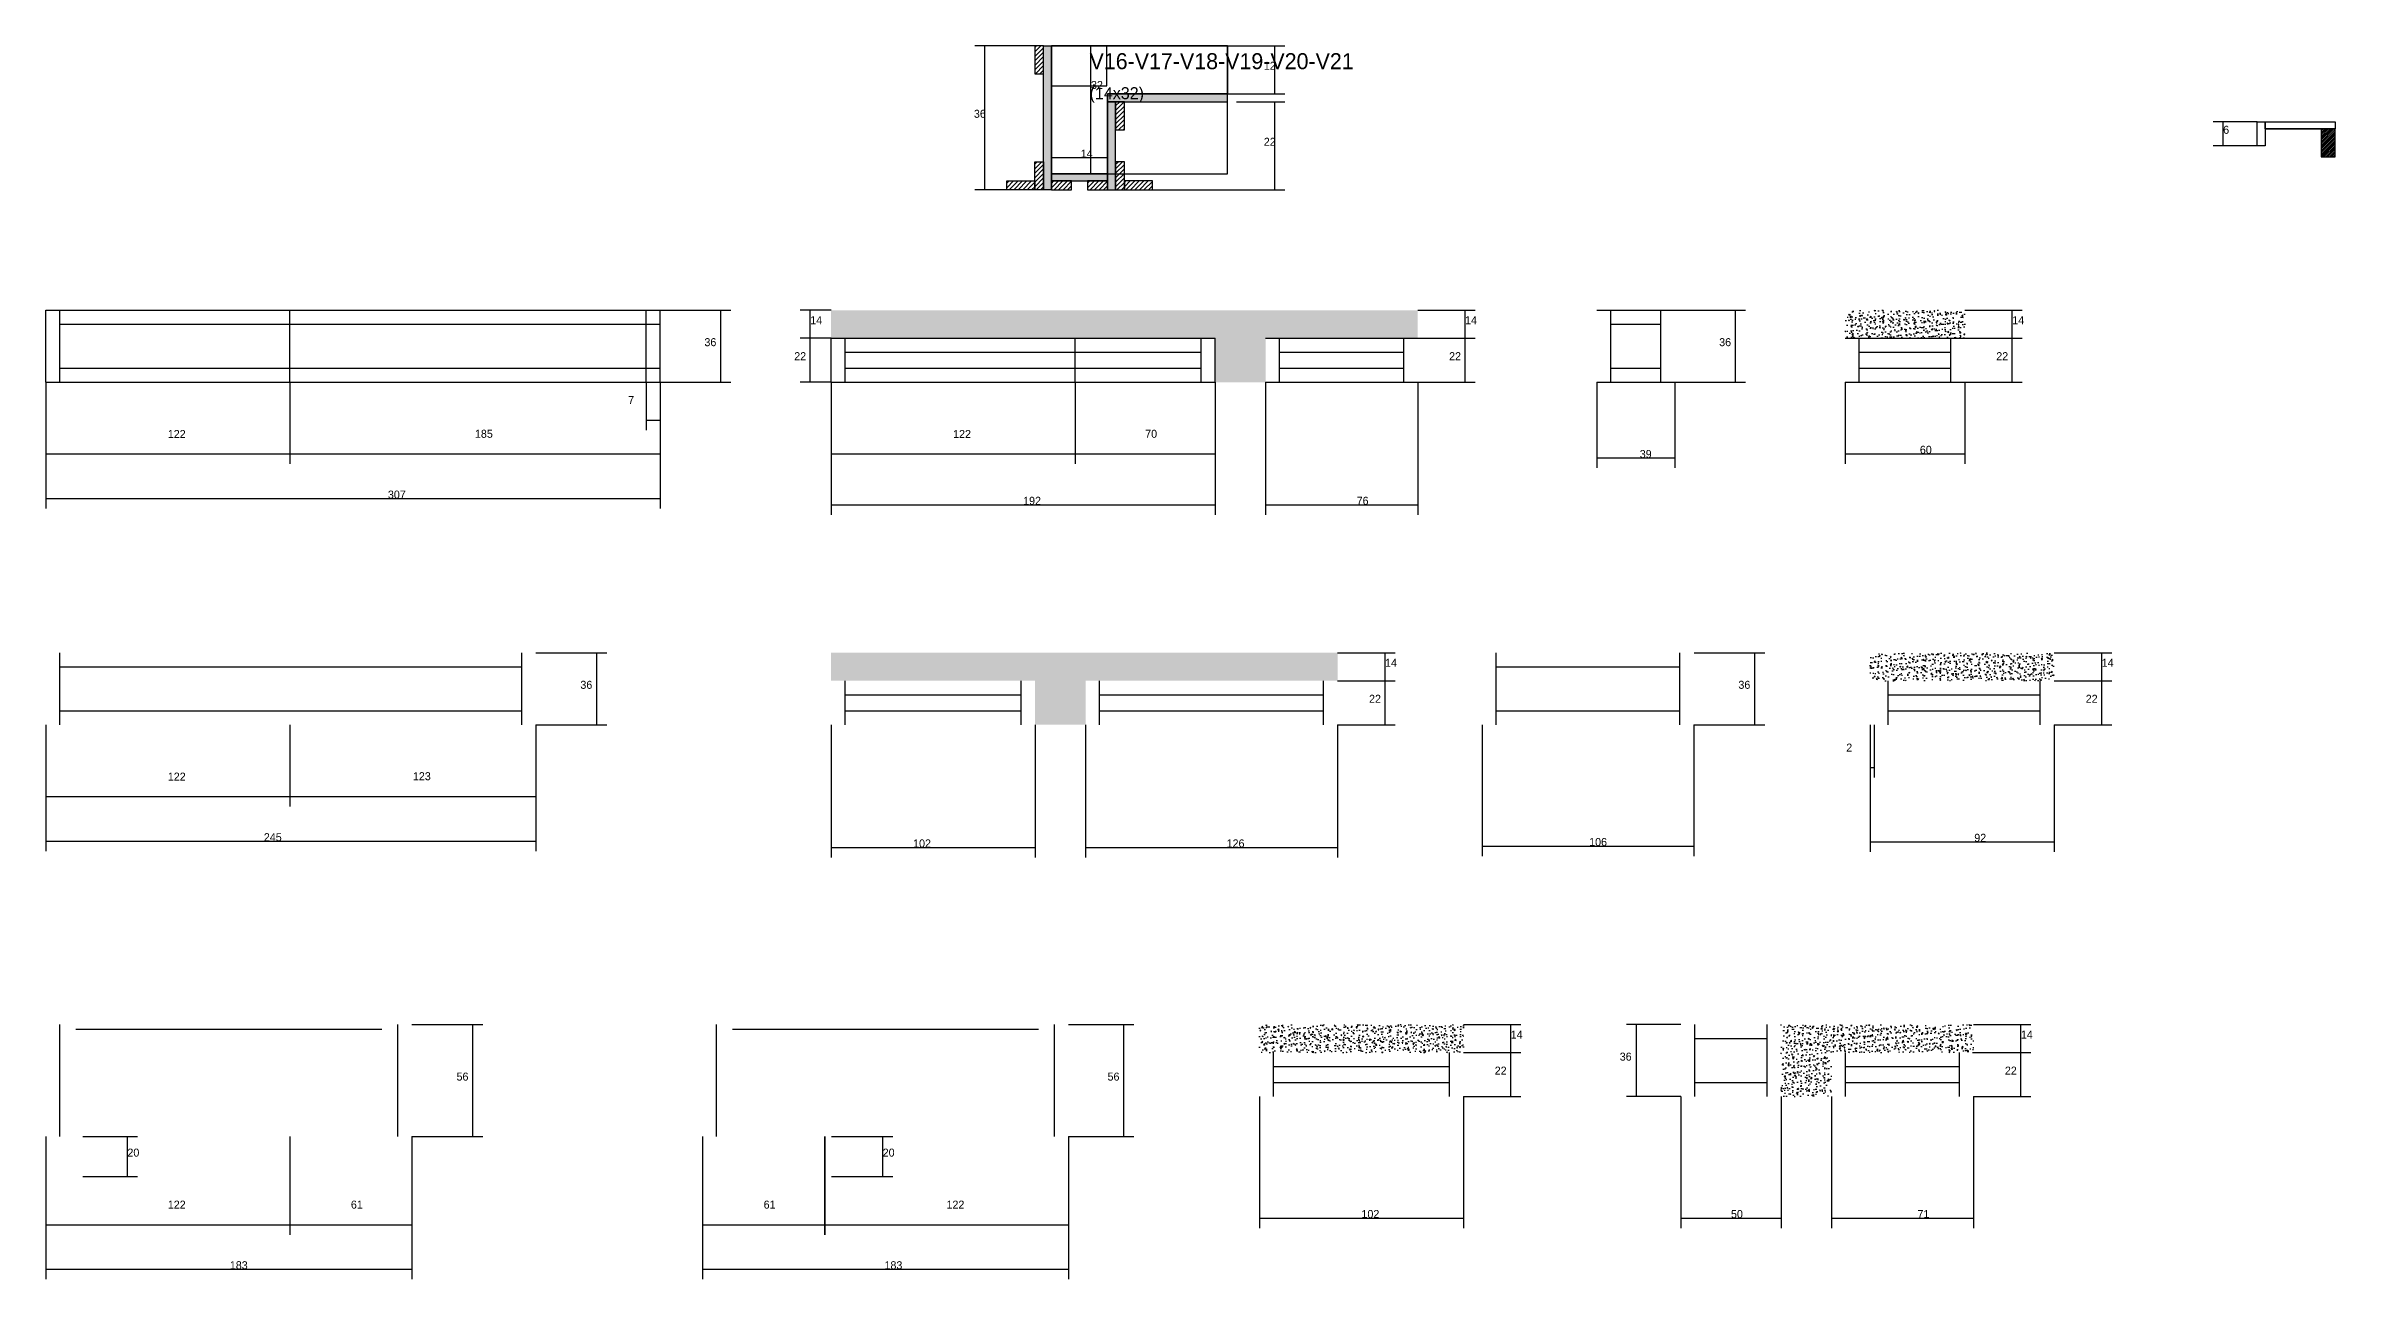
# Model space of a CAD drawing. Header units: metres. Extents: x -65046 to 21926, y -45195 to 1016.
# Drawn here: x 17078 to 18223, y -35800 to -35183 of the extents above; entities that cross this region are included whole.
import ezdxf

# ---------------------------------------------------------------- set-up
doc = ezdxf.new("R2010")
doc.units = ezdxf.units.M
for name, color, linetype in [('CONCRETO', 251, 'Continuous'), ('COTA', 241, 'Continuous'), ('Hachura', 253, 'Continuous'), ('Madeira', 126, 'Continuous'), ('Painéis', 200, 'Continuous'), ('SARR_2.2x7', 40, 'Continuous'), ('Texto Seção', 7, 'Continuous')]:
    doc.layers.add(name, color=color, linetype=linetype)

msp = doc.modelspace()

# ---------------------------------------------------------------- hatches: boundary and pattern name
at = {"layer": 'COTA'}
h = msp.add_hatch(dxfattribs=at)
h.set_pattern_fill('AR-CONC', scale=0.03)
h.paths.add_polyline_path([(17662.8, -35329.5), (17662.8, -35351.5), (17688, -35351.5), (17688, -35329.5), (17764, -35329.5), (17764, -35315.5), (17470.8, -35315.5), (17470.8, -35329.5)])
h = msp.add_hatch(dxfattribs=at)
h.set_pattern_fill('AR-CONC', scale=0.03)
h.paths.add_polyline_path([(18037.5, -35329.5), (18037.5, -35315.5), (17977.6, -35315.5), (17977.6, -35329.5)])
h = msp.add_hatch(dxfattribs=at)
h.set_pattern_fill('AR-CONC', scale=0.03)
h.paths.add_polyline_path([(17572.8, -35500.8), (17572.8, -35522.8), (17598, -35522.8), (17598, -35500.8), (17724, -35500.8), (17724, -35486.8), (17470.8, -35486.8), (17470.8, -35500.8)])
h = msp.add_hatch(dxfattribs=at)
h.set_pattern_fill('AR-CONC', scale=0.03)
h.paths.add_polyline_path([(18082.2, -35500.8), (18082.2, -35486.8), (17990.2, -35486.8), (17990.2, -35500.8)])
h = msp.add_hatch(dxfattribs=at)
h.set_pattern_fill('AR-CONC', scale=0.03)
h.paths.add_polyline_path([(17786.9, -35686.7), (17786.9, -35672.7), (17684.9, -35672.7), (17684.9, -35686.7)])
h = msp.add_hatch(dxfattribs=at)
h.set_pattern_fill('AR-CONC', scale=0.03)
h.paths.add_polyline_path([(17945.6, -35708.7), (17970.8, -35708.7), (17970.8, -35686.7), (18041.8, -35686.7), (18041.8, -35672.7), (17945.6, -35672.7)])
at = {"layer": 'Hachura'}
h = msp.add_hatch(dxfattribs=at)
h.set_pattern_fill('ANSI31', scale=0.5)
h.paths.add_polyline_path([(17577, -35183.3), (17572.6, -35183.3), (17572.6, -35183.3), (17572.6, -35197.3), (17572.6, -35197.3), (17577, -35197.3), (17577, -35197.3), (17577, -35183.3)])
h = msp.add_hatch(color=8, dxfattribs=at)
h.dxf.hatch_style = 1
h.paths.add_polyline_path([(17577, -35183.3), (17581, -35183.3), (17581, -35183.3), (17581, -35255.3), (17581, -35255.3), (17577, -35255.3), (17577, -35255.3), (17577, -35183.3)])
h = msp.add_hatch(color=8, dxfattribs=at)
h.dxf.hatch_style = 1
h.paths.add_polyline_path([(17669, -35211.3), (17669, -35207.3), (17669, -35207.3), (17609, -35207.3), (17609, -35207.3), (17609, -35211.3), (17609, -35211.3), (17669, -35211.3)])
h = msp.add_hatch(color=8, dxfattribs=at)
h.dxf.hatch_style = 1
h.paths.add_polyline_path([(17613, -35211.3), (17609, -35211.3), (17609, -35211.3), (17609, -35255.3), (17609, -35255.3), (17613, -35255.3), (17613, -35255.3), (17613, -35211.3)])
h = msp.add_hatch(dxfattribs=at)
h.set_pattern_fill('ANSI31', scale=0.5)
h.paths.add_polyline_path([(17617.4, -35211.3), (17613, -35211.3), (17613, -35211.3), (17613, -35225.3), (17613, -35225.3), (17617.4, -35225.3), (17617.4, -35225.3), (17617.4, -35211.3)])
h = msp.add_hatch(dxfattribs=at)
h.set_pattern_fill('ANSI31', scale=0.5)
h.paths.add_polyline_path([(17577, -35255.3), (17572.6, -35255.3), (17572.6, -35255.3), (17572.6, -35241.3), (17572.6, -35241.3), (17577, -35241.3), (17577, -35241.3), (17577, -35255.3)])
h = msp.add_hatch(dxfattribs=at)
h.set_pattern_fill('ANSI31', scale=0.5)
h.paths.add_polyline_path([(17617.4, -35241.3), (17613, -35241.3), (17613, -35241.3), (17613, -35255.3), (17613, -35255.3), (17617.4, -35255.3), (17617.4, -35255.3), (17617.4, -35241.3)])
h = msp.add_hatch(dxfattribs=at)
h.set_pattern_fill('ANSI31', scale=0.5)
h.paths.add_polyline_path([(17558.6, -35255.3), (17558.6, -35250.9), (17558.6, -35250.9), (17572.6, -35250.9), (17572.6, -35250.9), (17572.6, -35255.3), (17572.6, -35255.3), (17558.6, -35255.3)])
h = msp.add_hatch(color=8, dxfattribs=at)
h.dxf.hatch_style = 1
h.paths.add_polyline_path([(17609, -35250.9), (17609, -35247.3), (17609, -35247.3), (17581, -35247.3), (17581, -35247.3), (17581, -35250.9), (17581, -35250.9), (17609, -35250.9)])
h = msp.add_hatch(dxfattribs=at)
h.set_pattern_fill('ANSI31', scale=0.5)
h.paths.add_polyline_path([(17591, -35255.3), (17591, -35250.9), (17591, -35250.9), (17581, -35250.9), (17581, -35250.9), (17581, -35255.3), (17581, -35255.3), (17591, -35255.3)])
h = msp.add_hatch(dxfattribs=at)
h.set_pattern_fill('ANSI31', scale=0.5)
h.paths.add_polyline_path([(17609, -35255.3), (17609, -35250.9), (17609, -35250.9), (17599, -35250.9), (17599, -35250.9), (17599, -35255.3), (17599, -35255.3), (17609, -35255.3)])
h = msp.add_hatch(dxfattribs=at)
h.set_pattern_fill('ANSI31', scale=0.5)
h.paths.add_polyline_path([(17631.4, -35255.3), (17631.4, -35250.9), (17631.4, -35250.9), (17617.4, -35250.9), (17617.4, -35250.9), (17617.4, -35255.3), (17617.4, -35255.3), (17631.4, -35255.3)])
at = {"layer": 'Madeira'}
h = msp.add_hatch(dxfattribs=at)
h.set_pattern_fill('ANSI31', scale=0.2)
h.paths.add_polyline_path([(18222.6, -35224.9), (18215.6, -35224.9), (18215.6, -35238.9), (18222.6, -35238.9)])

# ---------------------------------------------------------------- linework, layer by layer
at = {"layer": 'CONCRETO'}
for points in [[(17581, -35203.3), (17581, -35183.3), (17608.7, -35183.3)], [(17608.7, -35183.3), (17669, -35183.3), (17669, -35207.3), (17609, -35207.3), (17609, -35247.3), (17581, -35247.3), (17581, -35203.3), (17581, -35203.3)]]:
    msp.add_lwpolyline(points, dxfattribs=at)
for points in [[(17581, -35203.3), (17608.7, -35203.3), (17608.7, -35183.3), (17581, -35183.3)], [(17581, -35247.3), (17669, -35247.3), (17669, -35183.3), (17581, -35183.3)]]:
    msp.add_lwpolyline(points, close=True, dxfattribs=at)
at = {"layer": 'COTA'}
for p, q in [((17572.6, -35183.3), (17542.7, -35183.3)), ((17547.7, -35255.3), (17547.7, -35183.3)), ((17580.7, -35183.3), (17605.7, -35183.3)), ((17600.7, -35247.3), (17600.7, -35183.3)), ((17669, -35183.3), (17697.6, -35183.3)), ((17692.6, -35207.3), (17692.6, -35183.3)), ((17669, -35207.3), (17697.6, -35207.3)), ((17673.4, -35211.3), (17697.6, -35211.3)), ((17692.6, -35255.3), (17692.6, -35211.3)), ((18183.6, -35221.3), (18161.6, -35221.3)), ((18166.6, -35233.3), (18166.6, -35221.3)), ((17581, -35247.3), (17581, -35234.2)), ((17581, -35239.2), (17609, -35239.2)), ((17609, -35247.3), (17609, -35234.2)), ((18183.6, -35233.3), (18161.6, -35233.3)), ((17558.6, -35255.3), (17542.7, -35255.3)), ((17580.7, -35247.3), (17605.7, -35247.3)), ((17631.4, -35255.3), (17697.6, -35255.3)), ((17385.3, -35315.5), (17420.7, -35315.5)), ((17415.7, -35351.5), (17415.7, -35315.5)), ((17470.8, -35315.5), (17455.4, -35315.5)), ((17460.4, -35329.5), (17460.4, -35315.5)), ((17764, -35315.5), (17792.7, -35315.5)), ((17787.7, -35329.5), (17787.7, -35315.5)), ((17892.5, -35315.5), (17927.9, -35315.5)), ((17922.9, -35351.5), (17922.9, -35315.5)), ((18037.5, -35315.5), (18066.2, -35315.5)), ((18061.2, -35329.5), (18061.2, -35315.5)), ((17470.8, -35329.5), (17455.4, -35329.5)), ((17470.8, -35329.5), (17455.4, -35329.5)), ((17460.4, -35351.5), (17460.4, -35329.5)), ((17764, -35329.5), (17792.7, -35329.5)), ((17764, -35329.5), (17792.7, -35329.5)), ((17787.7, -35351.5), (17787.7, -35329.5)), ((18037.5, -35329.5), (18066.2, -35329.5)), ((18037.5, -35329.5), (18066.2, -35329.5)), ((18061.2, -35351.5), (18061.2, -35329.5)), ((17078.3, -35351.5), (17078.3, -35392.4)), ((17078.3, -35351.5), (17078.3, -35414.7)), ((17200.3, -35351.5), (17200.3, -35392.4)), ((17200.3, -35351.5), (17200.3, -35392.4)), ((17378.3, -35351.5), (17378.3, -35375.5)), ((17385.3, -35351.5), (17385.3, -35392.4)), ((17385.3, -35351.5), (17385.3, -35414.7)), ((17385.3, -35351.5), (17420.7, -35351.5)), ((17385.3, -35351.5), (17385.3, -35375.5)), ((17470.8, -35351.5), (17455.4, -35351.5)), ((17470.8, -35351.5), (17470.8, -35417.8)), ((17470.8, -35351.5), (17470.8, -35392.4)), ((17592.8, -35351.5), (17592.8, -35392.4)), ((17592.8, -35351.5), (17592.8, -35392.4)), ((17662.8, -35351.5), (17662.8, -35417.8)), ((17662.8, -35351.5), (17662.8, -35392.4)), ((17688, -35351.5), (17688, -35417.8)), ((17764, -35351.5), (17764, -35417.8)), ((17764, -35351.5), (17792.7, -35351.5)), ((17853.5, -35351.5), (17853.5, -35394.4)), ((17892.5, -35351.5), (17892.5, -35394.4)), ((17892.5, -35351.5), (17927.9, -35351.5)), ((17977.6, -35351.5), (17977.6, -35392.3)), ((18037.5, -35351.5), (18037.5, -35392.3)), ((18037.5, -35351.5), (18066.2, -35351.5)), ((17378.3, -35370.5), (17385.3, -35370.5)), ((17078.3, -35387.4), (17200.3, -35387.4)), ((17200.3, -35387.4), (17385.3, -35387.4)), ((17470.8, -35387.4), (17592.8, -35387.4)), ((17592.8, -35387.4), (17662.8, -35387.4)), ((17853.5, -35389.4), (17892.5, -35389.4)), ((17977.6, -35387.3), (18037.5, -35387.3)), ((17078.3, -35409.7), (17385.3, -35409.7)), ((17470.8, -35412.8), (17662.8, -35412.8)), ((17688, -35412.8), (17764, -35412.8)), ((17323.3, -35486.8), (17358.7, -35486.8)), ((17353.7, -35522.8), (17353.7, -35486.8)), ((17724, -35486.8), (17752.7, -35486.8)), ((17747.7, -35500.8), (17747.7, -35486.8)), ((17902.2, -35486.8), (17937.5, -35486.8)), ((17932.5, -35522.8), (17932.5, -35486.8)), ((18082.2, -35486.8), (18110.9, -35486.8)), ((18105.9, -35500.8), (18105.9, -35486.8)), ((17724, -35500.8), (17752.7, -35500.8)), ((17724, -35500.8), (17752.7, -35500.8)), ((17747.7, -35522.8), (17747.7, -35500.8)), ((18082.2, -35500.8), (18110.9, -35500.8)), ((18082.2, -35500.8), (18110.9, -35500.8)), ((18105.9, -35522.8), (18105.9, -35500.8)), ((17078.3, -35522.8), (17078.3, -35563.7)), ((17078.3, -35522.8), (17078.3, -35586)), ((17200.3, -35522.8), (17200.3, -35563.7)), ((17200.3, -35522.8), (17200.3, -35563.7)), ((17323.3, -35522.8), (17323.3, -35563.7)), ((17323.3, -35522.8), (17323.3, -35586)), ((17323.3, -35522.8), (17358.7, -35522.8)), ((17470.8, -35522.8), (17470.8, -35589.1)), ((17572.8, -35522.8), (17572.8, -35589.1)), ((17598, -35522.8), (17598, -35589.1)), ((17724, -35522.8), (17724, -35589.1)), ((17724, -35522.8), (17752.7, -35522.8)), ((17796.2, -35522.8), (17796.2, -35588.4)), ((17902.1, -35522.8), (17902.1, -35588.4)), ((17902.1, -35522.8), (17937.5, -35522.8)), ((17990.2, -35522.8), (17990.2, -35586.3)), ((17990.2, -35522.8), (17990.2, -35549.2)), ((17992.2, -35522.8), (17992.2, -35549.2)), ((18082.2, -35522.8), (18082.2, -35586.3)), ((18082.2, -35522.8), (18110.9, -35522.8)), ((17990.2, -35544.2), (17992.2, -35544.2)), ((17078.3, -35558.7), (17200.3, -35558.7)), ((17200.3, -35558.7), (17323.3, -35558.7)), ((17078.3, -35581), (17323.3, -35581)), ((17470.8, -35584.1), (17572.8, -35584.1)), ((17598, -35584.1), (17724, -35584.1)), ((17796.2, -35583.4), (17902.1, -35583.4)), ((17990.2, -35581.3), (18082.2, -35581.3)), ((17261.3, -35672.7), (17296.7, -35672.7)), ((17291.7, -35728.7), (17291.7, -35672.7)), ((17589.5, -35672.7), (17622.1, -35672.7)), ((17617.1, -35728.7), (17617.1, -35672.7)), ((17786.9, -35672.7), (17815.5, -35672.7)), ((17810.5, -35686.7), (17810.5, -35672.7)), ((17895.6, -35672.7), (17868.3, -35672.7)), ((17873.3, -35708.7), (17873.3, -35672.7)), ((18041.8, -35672.7), (18070.5, -35672.7)), ((18065.5, -35686.7), (18065.5, -35672.7)), ((17786.9, -35686.7), (17815.5, -35686.7)), ((17786.9, -35686.7), (17815.5, -35686.7)), ((17810.5, -35708.7), (17810.5, -35686.7)), ((18041.8, -35686.7), (18070.5, -35686.7)), ((18041.8, -35686.7), (18070.5, -35686.7)), ((18065.5, -35708.7), (18065.5, -35686.7)), ((17684.9, -35708.7), (17684.9, -35774.4)), ((17786.9, -35708.7), (17786.9, -35774.4)), ((17786.9, -35708.7), (17815.5, -35708.7)), ((17895.6, -35708.7), (17868.3, -35708.7)), ((17895.6, -35708.7), (17895.6, -35774.4)), ((17945.6, -35708.7), (17945.6, -35774.4)), ((17970.8, -35708.7), (17970.8, -35774.4)), ((18041.8, -35708.7), (18041.8, -35774.4)), ((18041.8, -35708.7), (18070.5, -35708.7)), ((17078.3, -35728.7), (17078.3, -35777.8)), ((17078.3, -35728.7), (17078.3, -35800)), ((17096.8, -35728.7), (17124.1, -35728.7)), ((17119.1, -35748.7), (17119.1, -35728.7)), ((17200.3, -35728.7), (17200.3, -35777.8)), ((17200.3, -35728.7), (17200.3, -35777.8)), ((17261.3, -35728.7), (17261.3, -35777.8)), ((17261.3, -35728.7), (17261.3, -35800)), ((17261.3, -35728.7), (17296.7, -35728.7)), ((17406.6, -35728.7), (17406.6, -35777.8)), ((17406.6, -35728.7), (17406.6, -35800)), ((17467.5, -35728.7), (17467.5, -35777.8)), ((17467.6, -35728.7), (17467.6, -35777.8)), ((17471, -35728.7), (17501.6, -35728.7)), ((17496.6, -35748.7), (17496.6, -35728.7)), ((17589.5, -35728.7), (17589.5, -35777.8)), ((17589.5, -35728.7), (17589.5, -35800)), ((17589.5, -35728.7), (17622.1, -35728.7)), ((17096.8, -35748.7), (17124.1, -35748.7)), ((17471, -35748.7), (17501.6, -35748.7)), ((17684.9, -35769.4), (17786.9, -35769.4)), ((17895.6, -35769.4), (17945.6, -35769.4)), ((17970.8, -35769.4), (18041.8, -35769.4)), ((17078.3, -35772.8), (17200.3, -35772.8)), ((17200.3, -35772.8), (17261.3, -35772.8)), ((17406.6, -35772.8), (17467.6, -35772.8)), ((17467.5, -35772.8), (17589.5, -35772.8)), ((17078.3, -35795), (17261.3, -35795)), ((17406.6, -35795), (17589.5, -35795))]:
    msp.add_line(p, q, dxfattribs=at)
at = {"layer": 'Madeira'}
for points in [[(17577, -35183.3), (17572.6, -35183.3), (17572.6, -35197.3), (17577, -35197.3)], [(17617.4, -35211.3), (17613, -35211.3), (17613, -35225.3), (17617.4, -35225.3)], [(18222.6, -35224.9), (18215.6, -35224.9), (18215.6, -35238.9), (18222.6, -35238.9)], [(17577, -35255.3), (17572.6, -35255.3), (17572.6, -35241.3), (17577, -35241.3)], [(17617.4, -35241.3), (17613, -35241.3), (17613, -35255.3), (17617.4, -35255.3)], [(17558.6, -35255.3), (17558.6, -35250.9), (17572.6, -35250.9), (17572.6, -35255.3)], [(17591, -35255.3), (17591, -35250.9), (17581, -35250.9), (17581, -35255.3)], [(17609, -35255.3), (17609, -35250.9), (17599, -35250.9), (17599, -35255.3)], [(17631.4, -35255.3), (17631.4, -35250.9), (17617.4, -35250.9), (17617.4, -35255.3)]]:
    msp.add_lwpolyline(points, close=True, dxfattribs=at)
at = {"layer": 'Painéis'}
for p, q in [((17581, -35255.3), (17581, -35183.3)), ((17609, -35207.3), (17669, -35207.3)), ((17609, -35211.3), (17609, -35207.3)), ((17609, -35255.3), (17609, -35211.3)), ((18187.6, -35221.3), (18222.6, -35221.3)), ((18187.6, -35224.9), (18222.6, -35224.9)), ((17581, -35247.3), (17609, -35247.3)), ((17581, -35250.9), (17581, -35247.3)), ((17609, -35250.9), (17609, -35247.3)), ((17078.3, -35315.5), (17385.3, -35315.5)), ((17078.3, -35351.5), (17078.3, -35315.5)), ((17200.3, -35351.5), (17200.3, -35315.5)), ((17385.3, -35351.5), (17385.3, -35315.5)), ((17853.5, -35315.5), (17892.5, -35315.5)), ((17470.8, -35329.5), (17662.8, -35329.5)), ((17470.8, -35351.5), (17470.8, -35329.5)), ((17592.8, -35351.5), (17592.8, -35329.5)), ((17662.8, -35351.5), (17662.8, -35329.5)), ((17688, -35329.5), (17764, -35329.5)), ((17977.6, -35329.5), (18037.5, -35329.5)), ((17078.3, -35351.5), (17385.3, -35351.5)), ((17470.8, -35351.5), (17662.8, -35351.5)), ((17688, -35351.5), (17764, -35351.5)), ((17853.5, -35351.5), (17892.5, -35351.5)), ((17977.6, -35351.5), (18037.5, -35351.5))]:
    msp.add_line(p, q, dxfattribs=at)
for points in [[(17577, -35183.3), (17581, -35183.3), (17581, -35255.3), (17577, -35255.3)], [(17669, -35211.3), (17669, -35207.3), (17609, -35207.3), (17609, -35211.3)], [(17613, -35211.3), (17609, -35211.3), (17609, -35255.3), (17613, -35255.3)], [(18187.6, -35233.3), (18183.6, -35233.3), (18183.6, -35221.3), (18187.6, -35221.3)], [(17609, -35250.9), (17609, -35247.3), (17581, -35247.3), (17581, -35250.9)]]:
    msp.add_lwpolyline(points, close=True, dxfattribs=at)
msp.add_lwpolyline([(18187.6, -35221.3), (18222.6, -35221.3), (18222.6, -35224.9), (18187.6, -35224.9), (18187.6, -35221.3)], dxfattribs=at)
at = {"layer": 'SARR_2.2x7'}
for p, q in [((17085.3, -35351.5), (17085.3, -35315.5)), ((17085.3, -35322.5), (17200.3, -35322.5)), ((17200.3, -35322.5), (17385.3, -35322.5)), ((17378.3, -35351.5), (17378.3, -35315.5)), ((17860.5, -35351.5), (17860.5, -35315.5)), ((17860.5, -35322.5), (17885.5, -35322.5)), ((17885.5, -35351.5), (17885.5, -35315.5)), ((17477.8, -35351.5), (17477.8, -35329.5)), ((17655.8, -35351.5), (17655.8, -35329.5)), ((17695, -35351.5), (17695, -35329.5)), ((17757, -35351.5), (17757, -35329.5)), ((17984.6, -35351.5), (17984.6, -35329.5)), ((18030.5, -35351.5), (18030.5, -35329.5)), ((17085.3, -35344.5), (17200.3, -35344.5)), ((17200.3, -35344.5), (17385.3, -35344.5)), ((17477.8, -35336.5), (17592.8, -35336.5)), ((17477.8, -35344.5), (17592.8, -35344.5)), ((17592.8, -35336.5), (17655.8, -35336.5)), ((17592.8, -35344.5), (17655.8, -35344.5)), ((17695, -35336.5), (17757, -35336.5)), ((17695, -35344.5), (17757, -35344.5)), ((17860.5, -35344.5), (17885.5, -35344.5)), ((17984.6, -35336.5), (18030.5, -35336.5)), ((17984.6, -35344.5), (18030.5, -35344.5)), ((17085.3, -35522.8), (17085.3, -35486.8)), ((17085.3, -35493.8), (17200.3, -35493.8)), ((17200.3, -35493.8), (17316.3, -35493.8)), ((17316.3, -35522.8), (17316.3, -35486.8)), ((17803.2, -35522.8), (17803.2, -35486.8)), ((17803.2, -35493.8), (17895.1, -35493.8)), ((17895.1, -35522.8), (17895.1, -35486.8)), ((17477.8, -35522.8), (17477.8, -35500.8)), ((17565.8, -35522.8), (17565.8, -35500.8)), ((17605, -35522.8), (17605, -35500.8)), ((17717, -35522.8), (17717, -35500.8)), ((17999.2, -35522.8), (17999.2, -35500.8)), ((18075.2, -35522.8), (18075.2, -35500.8)), ((17085.3, -35515.8), (17200.3, -35515.8)), ((17200.3, -35515.8), (17316.3, -35515.8)), ((17477.8, -35507.8), (17565.8, -35507.8)), ((17477.8, -35515.8), (17565.8, -35515.8)), ((17605, -35507.8), (17717, -35507.8)), ((17605, -35515.8), (17717, -35515.8)), ((17803.2, -35515.8), (17895.1, -35515.8)), ((17999.2, -35507.8), (18075.2, -35507.8)), ((17999.2, -35515.8), (18075.2, -35515.8)), ((17085.3, -35728.7), (17085.3, -35672.7)), ((17093.3, -35674.9), (17200.3, -35674.9)), ((17200.3, -35674.9), (17246.3, -35674.9)), ((17254.3, -35728.7), (17254.3, -35672.7)), ((17413.6, -35728.7), (17413.6, -35672.7)), ((17421.6, -35674.9), (17467.5, -35674.9)), ((17467.5, -35674.9), (17574.5, -35674.9)), ((17582.5, -35728.7), (17582.5, -35672.7)), ((17902.6, -35708.7), (17902.6, -35672.7)), ((17938.6, -35708.7), (17938.6, -35672.7)), ((17691.9, -35708.7), (17691.9, -35686.7)), ((17779.9, -35708.7), (17779.9, -35686.7)), ((17902.6, -35679.7), (17938.6, -35679.7)), ((17977.8, -35708.7), (17977.8, -35686.7)), ((18034.8, -35708.7), (18034.8, -35686.7)), ((17691.9, -35693.7), (17779.9, -35693.7)), ((17691.9, -35701.7), (17779.9, -35701.7)), ((17902.6, -35701.7), (17938.6, -35701.7)), ((17977.8, -35693.7), (18034.8, -35693.7)), ((17977.8, -35701.7), (18034.8, -35701.7))]:
    msp.add_line(p, q, dxfattribs=at)

# ---------------------------------------------------------------- texts
at = {"layer": 'COTA'}
for s, p in [('12', (17687.1, -35195.3)), ('32', (17600.7, -35204.9)), ('36', (17542.2, -35219.3)), ('22', (17687.1, -35233.3)), ('6', (18166.6, -35227.3)), ('14', (17595.6, -35239.2)), ('14', (17460.4, -35322.5)), ('14', (17787.7, -35322.5)), ('14', (18061.2, -35322.5)), ('36', (17407.5, -35333.5)), ('36', (17914.7, -35333.5)), ('22', (17452.4, -35340.5)), ('22', (17779.7, -35340.5)), ('22', (18053.2, -35340.5)), ('7', (17369.4, -35362.4)), ('122', (17139.3, -35379.4)), ('185', (17292.8, -35379.3)), ('122', (17531.8, -35379.4)), ('70', (17627.8, -35379.3)), ('39', (17875, -35389.4)), ('60', (18015, -35387.3)), ('307', (17249.3, -35409.7)), ('192', (17566.8, -35412.8)), ('76', (17733.5, -35412.8)), ('14', (17747.7, -35493.8)), ('14', (18105.9, -35493.8)), ('36', (17345.5, -35504.8)), ('36', (17924.3, -35504.8)), ('22', (17739.7, -35511.8)), ('22', (18097.9, -35511.8)), ('2', (17978.2, -35536.2)), ('122', (17139.3, -35550.7)), ('123', (17261.8, -35550.5)), ('245', (17187.3, -35581)), ('102', (17511.8, -35584.1)), ('126', (17668.5, -35584.1)), ('106', (17849.7, -35583.4)), ('92', (18042.2, -35581.3)), ('14', (17810.5, -35679.7)), ('14', (18065.5, -35679.7)), ('36', (17865, -35690.7)), ('56', (17283.6, -35700.7)), ('56', (17609, -35700.7)), ('22', (17802.5, -35697.7)), ('22', (18057.5, -35697.7)), ('20', (17119.1, -35738.7)), ('20', (17496.6, -35738.7)), ('122', (17139.3, -35764.7)), ('61', (17230.8, -35764.7)), ('61', (17437.1, -35764.7)), ('122', (17528.5, -35764.7)), ('102', (17735.9, -35769.4)), ('50', (17920.6, -35769.4)), ('71', (18013.8, -35769.4)), ('183', (17170.3, -35795)), ('183', (17497.5, -35795))]:
    msp.add_text(s, height=4, dxfattribs=at).set_placement(p)
at = {"layer": 'Texto Seção'}
for s, height, p in [('V16-V17-V18-V19-V20-V21', 8, (17600, -35195)), ('(14x32)', 6, (17600, -35210))]:
    msp.add_text(s, height=height, dxfattribs=at).set_placement(p)

doc.saveas('drawing.dxf')
